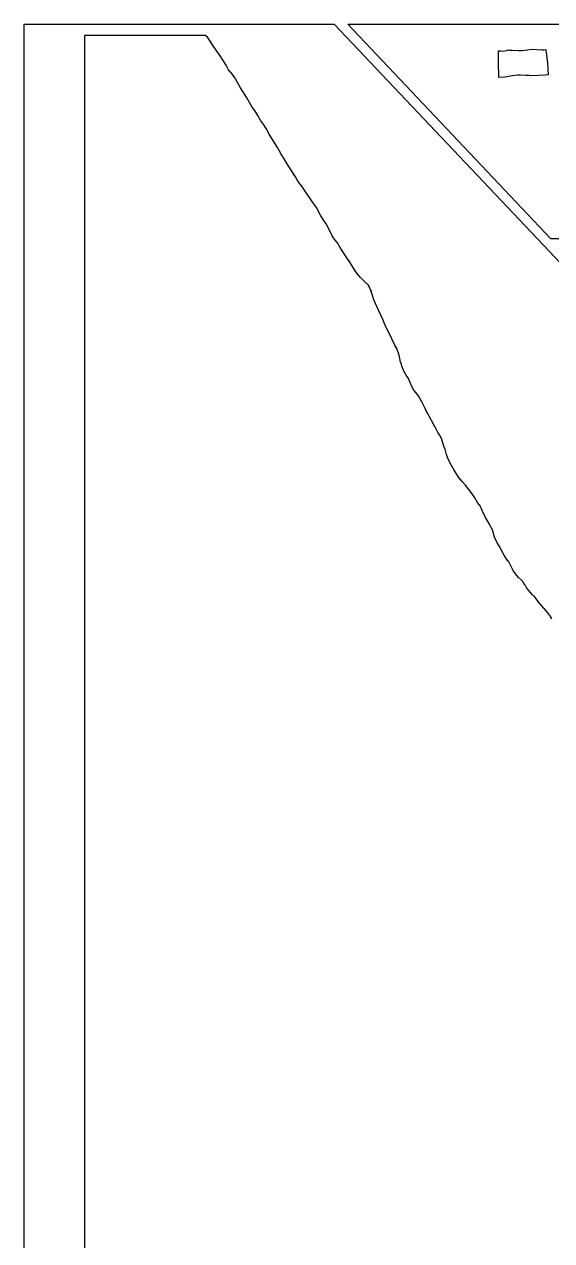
# Model space of a CAD drawing. Extents: x -1 to 629, y 2 to 3679.
# Drawn here: x 132.8 to 346.7, y 1870.8 to 2363.5 of the extents above; entities that cross this region are included whole.
import ezdxf

# ---------------------------------------------------------------- set-up
doc = ezdxf.new("R2010")
doc.units = 0

msp = doc.modelspace()

# ---------------------------------------------------------------- linework, layer by layer
at = {"layer": 'Calque 1'}
for p, q in [((132.828, 2363.48), (258.504, 2363.48)), ((132.828, 1566.33), (132.828, 2363.48)), ((258.504, 2363.48), (542.329, 2063.93)), ((264.013, 2363.48), (428.828, 2363.48)), ((346.334, 2276.6), (264.013, 2363.48)), ((206.483, 2359), (157.2983, 2359.018521)), ((157.299, 2359.02), (157.299, 1569.02)), ((206.494, 2358.87), (206.483681, 2358.994354)), ((207.142, 2358.32), (206.493507, 2358.870333)), ((209.671, 2354.41), (207.14212, 2358.32318)), ((212.196, 2350.68), (209.67108, 2354.41591)), ((214.624, 2346.95), (212.19566, 2350.67533)), ((325.101, 2352.06), (325.088, 2352.75)), ((325.088, 2352.75), (325.646, 2352.71)), ((325.101, 2352.05), (325.101, 2352.06)), ((325.12, 2346.24), (325.101, 2352.05)), ((325.646, 2352.71), (326.13, 2352.7)), ((326.13, 2352.7), (327.07, 2352.66)), ((327.07, 2352.66), (328.567, 2352.92)), ((328.567, 2352.92), (329.051, 2353.1)), ((329.051, 2353.1), (329.586, 2353.05)), ((329.586, 2353.05), (330.708, 2352.98)), ((330.708, 2352.98), (333.287, 2352.88)), ((333.287, 2352.88), (334.626, 2352.82)), ((334.626, 2352.82), (336.925, 2353.17)), ((336.925, 2353.17), (338.375, 2353.44)), ((338.375, 2353.44), (338.37, 2353.43)), ((338.37, 2353.43), (342.815, 2353.17)), ((342.815, 2353.17), (343.577, 2353.17)), ((343.577, 2353.17), (344.281, 2353.33)), ((344.281, 2353.33), (344.36, 2352.59)), ((344.36, 2352.59), (344.36, 2352.6)), ((344.36, 2352.6), (344.566, 2351.34)), ((344.566, 2351.34), (344.627, 2351.18)), ((344.627, 2351.18), (344.638, 2351.07)), ((344.638, 2351.07), (344.992, 2347.68)), ((215.662, 2345.08), (214.62483, 2346.94796)), ((325.223, 2343.99), (325.12, 2346.24)), ((325.12, 2346.24), (325.12, 2346.24)), ((344.992, 2347.68), (345.315, 2343.05)), ((216.462, 2344.11), (215.661636, 2345.08102)), ((216.644, 2343.98), (216.461702, 2344.112291)), ((218.551, 2341.2), (216.63648, 2344.0522)), ((216.637, 2344.05), (216.644408, 2343.981208)), ((220.549, 2337.74), (218.55113, 2341.19281)), ((325.196, 2341.95), (325.223, 2343.99)), ((327.866, 2342.14), (325.196, 2341.95)), ((330.62, 2342.61), (327.866, 2342.14)), ((331.726, 2342.76), (330.62, 2342.61)), ((332.909, 2342.84), (331.726, 2342.76)), ((331.726, 2342.76), (331.726, 2342.76)), ((334.065, 2342.86), (332.909, 2342.84)), ((332.909, 2342.84), (332.909, 2342.84)), ((336.248, 2342.79), (334.065, 2342.86)), ((337.46, 2342.69), (336.248, 2342.79)), ((338.251, 2342.68), (337.46, 2342.69)), ((341.156, 2342.75), (338.251, 2342.68)), ((338.251, 2342.68), (338.251, 2342.68)), ((343.998, 2342.91), (341.156, 2342.75)), ((345.315, 2343.05), (343.998, 2342.91)), ((223.117, 2333.76), (220.54922, 2337.74197)), ((224.094, 2331.75), (223.116895, 2333.75554)), ((225.29, 2329.95), (224.09408, 2331.75446)), ((226.297, 2328.55), (225.29, 2329.94964)), ((227.519, 2326.58), (226.29716, 2328.55114)), ((228.703, 2324.41), (227.51873, 2326.58223)), ((229.95, 2322.78), (228.70302, 2324.40454)), ((230.928, 2321.29), (229.950366, 2322.78489)), ((232.148, 2319), (230.92774, 2321.28864)), ((233.838, 2316.17), (232.14837, 2318.99839)), ((235.48, 2313.65), (233.83773, 2316.17412)), ((236.86, 2311.09), (235.4802, 2313.64323)), ((239.775, 2306.36), (236.85982, 2311.09604)), ((242.757, 2301.73), (239.77489, 2306.35491)), ((243.807, 2299.97), (242.7574, 2301.73741)), ((245.649, 2297.56), (243.80671, 2299.96506)), ((250.111, 2290.96), (245.64881, 2297.5587)), ((251.347, 2289.3), (250.11087, 2290.96423)), ((253.079, 2285.88), (251.3473, 2289.29577)), ((254.286, 2284.01), (253.07897, 2285.88589)), ((255.234, 2282.62), (254.285999, 2284.00377)), ((256.566, 2280.13), (255.23435, 2282.62237)), ((257.73, 2277.82), (256.56531, 2280.12981)), ((258.936, 2276.08), (257.7303, 2277.81831)), ((428.828, 2276.6), (346.334, 2276.6)), ((259.855, 2274.95), (258.936368, 2276.07977)), ((261.116, 2272.87), (259.855, 2274.94962)), ((264.433, 2267.74), (261.11539, 2272.86762)), ((265.935, 2265.33), (264.43323, 2267.74829)), ((267.208, 2263.28), (265.93536, 2265.32258)), ((268.181, 2262), (267.207335, 2263.28323)), ((269.179, 2260.93), (268.181522, 2261.99627)), ((270.952, 2259.19), (269.17929, 2260.9336)), ((272.505, 2257.62), (270.9519, 2259.19427)), ((273.105, 2256.2), (272.504397, 2257.61287)), ((273.46, 2255.55), (273.105459, 2256.20352)), ((274.632, 2251.94), (273.38581, 2255.8135)), ((273.386, 2255.81), (273.460083, 2255.545417)), ((275.246, 2250.44), (274.632167, 2251.94283)), ((275.785, 2249.19), (275.245251, 2250.43354)), ((278.294, 2243.7), (275.78575, 2249.1901)), ((278.759, 2242.5), (278.293334, 2243.70385)), ((279.455, 2240.88), (278.759147, 2242.4966)), ((280.979, 2238.17), (279.455, 2240.88727)), ((281.844, 2236.03), (280.978814, 2238.16783)), ((282.99, 2233.78), (281.84436, 2236.02366)), ((283.879, 2232.21), (282.990001, 2233.78691)), ((284.858, 2229.42), (283.879043, 2232.20341)), ((285.048, 2228.77), (284.8575, 2229.42352)), ((285.072, 2228.17), (285.048187, 2228.775895)), ((285.44, 2226.6), (285.07223, 2228.16369)), ((285.506, 2226.37), (285.439854, 2226.597541)), ((285.493, 2226.44), (285.506229, 2226.3765)), ((285.525, 2226.34), (285.49325, 2226.43525)), ((285.633, 2226.03), (285.524521, 2226.342208)), ((285.969, 2225.08), (285.63298, 2226.029853)), ((286.655, 2223.25), (285.96973, 2225.07827)), ((287.729, 2221.37), (286.65479, 2223.25648)), ((288.612, 2220.02), (287.728293, 2221.36937)), ((289.171, 2218.61), (288.61273, 2220.01494)), ((290.054, 2216.56), (289.170293, 2218.60787)), ((290.835, 2215.3), (290.05448, 2216.55942)), ((291.61, 2214.33), (290.834772, 2215.30102)), ((292.732, 2212.99), (291.61017, 2214.33408)), ((293.994, 2210.55), (292.73194, 2212.98416)), ((295.333, 2207.82), (293.99421, 2210.5505)), ((296.201, 2206.12), (295.333168, 2207.82656)), ((296.235, 2206.05), (296.200604, 2206.116146)), ((296.256, 2206.01), (296.234833, 2206.049687)), ((296.272, 2205.98), (296.256125, 2206.009104)), ((296.325, 2205.89), (296.272083, 2205.98525)), ((296.375, 2205.91), (296.324729, 2205.888833)), ((297.024, 2204.75), (296.375772, 2205.91152)), ((298.865, 2201.22), (297.0235, 2204.74689)), ((299.307, 2200.51), (298.865146, 2201.221728)), ((299.442, 2200.32), (299.307063, 2200.5105)), ((299.566, 2200.17), (299.441646, 2200.318166)), ((299.741, 2199.78), (299.566375, 2200.166291)), ((300.535, 2198.18), (299.741251, 2199.78337)), ((300.923, 2197.56), (300.534063, 2198.176478)), ((301.17, 2197.24), (300.923938, 2197.565437)), ((301.376, 2197), (301.169625, 2197.238125)), ((302.109, 2195.29), (301.376105, 2197.0045)), ((302.839, 2193.07), (302.108751, 2195.28721)), ((303.138, 2192.15), (302.839021, 2193.068103)), ((303.149, 2192.13), (303.138417, 2192.153813)), ((303.162, 2192.08), (303.148771, 2192.117042)), ((303.149, 2192.12), (303.149, 2192.13)), ((303.149, 2192.13), (303.149, 2192.13)), ((303.178, 2192.04), (303.162125, 2192.087625)), ((303.241, 2191.87), (303.1775, 2192.034041)), ((303.286, 2191.89), (303.241021, 2191.874125)), ((303.286, 2191.88), (303.286, 2191.89)), ((303.286, 2191.89), (303.286, 2191.89)), ((303.297, 2191.86), (303.286417, 2191.875875)), ((303.313, 2191.82), (303.297125, 2191.864979)), ((303.313, 2191.81), (303.313, 2191.82)), ((303.321, 2191.8), (303.313063, 2191.810583)), ((303.493, 2191.33), (303.321021, 2191.79302)), ((304.043, 2189.28), (303.492667, 2191.33581)), ((304.649, 2187.65), (304.043105, 2189.27189)), ((305.183, 2186.63), (304.648542, 2187.65658)), ((305.548, 2185.77), (305.182875, 2186.632541)), ((307.136, 2182.87), (305.5485, 2185.76189)), ((308.932, 2180.11), (307.13548, 2182.8696)), ((310.414, 2178.27), (308.93234, 2180.1115)), ((311.711, 2176.79), (310.41454, 2178.27166)), ((314.454, 2173.32), (311.71027, 2176.78868)), ((315.51, 2171.64), (314.45431, 2173.32275)), ((316.78, 2169.51), (315.51, 2171.63989)), ((317.333, 2168.79), (316.780022, 2169.50702)), ((317.423, 2168.73), (317.333042, 2168.7935)), ((317.965, 2167.83), (317.364397, 2168.846)), ((317.365, 2168.84), (317.423208, 2168.726229)), ((318.531, 2166.6), (317.964792, 2167.82237)), ((319.841, 2163.7), (318.53131, 2166.59983)), ((321.447, 2160.94), (319.84098, 2163.70489)), ((322.646, 2158.71), (321.44744, 2160.93779)), ((322.913, 2157.72), (322.645771, 2158.714832)), ((323.556, 2155.79), (322.913063, 2157.71352)), ((324.495, 2153.67), (323.55573, 2155.79196)), ((325.778, 2151.6), (324.49477, 2153.67433)), ((326.493, 2150.08), (325.778626, 2151.59871)), ((327.543, 2148.12), (326.49261, 2150.07791)), ((328.834, 2146.32), (327.54283, 2148.12181)), ((328.866, 2146.28), (328.83425, 2146.322333)), ((329.26, 2145.76), (328.865771, 2146.278583)), ((330.385, 2143.58), (329.26052, 2145.75487)), ((331.067, 2142.26), (330.384376, 2143.58027)), ((331.956, 2140.85), (331.067001, 2142.26552)), ((333.258, 2139.37), (331.95625, 2140.84373)), ((334.496, 2138.3), (333.25775, 2139.36892)), ((335.06, 2137.84), (334.496438, 2138.30302)), ((335.174, 2137.57), (335.060229, 2137.839875)), ((335.851, 2136.39), (335.173668, 2137.57004)), ((336.06, 2136.12), (335.850979, 2136.389875)), ((336.489, 2135.37), (336.060376, 2136.124062)), ((337.232, 2134.32), (336.488522, 2135.36775)), ((338.825, 2132.47), (337.23221, 2134.31944)), ((339.288, 2132), (338.82498, 2132.468312)), ((339.555, 2131.81), (339.287771, 2132.003146)), ((339.672, 2131.74), (339.555583, 2131.811437)), ((339.754, 2131.65), (339.671979, 2131.734667)), ((341.585, 2129.16), (339.75409, 2131.65502)), ((343.487, 2126.92), (341.58465, 2129.15573)), ((345.154, 2125.15), (343.48713, 2126.92535)), ((346.355, 2123.42), (345.15379, 2125.14508)), ((346.374, 2123.28), (346.355479, 2123.420229)), ((346.702, 2122.6), (346.373917, 2123.282624))]:
    msp.add_line(p, q, dxfattribs=at)

doc.saveas('drawing.dxf')
